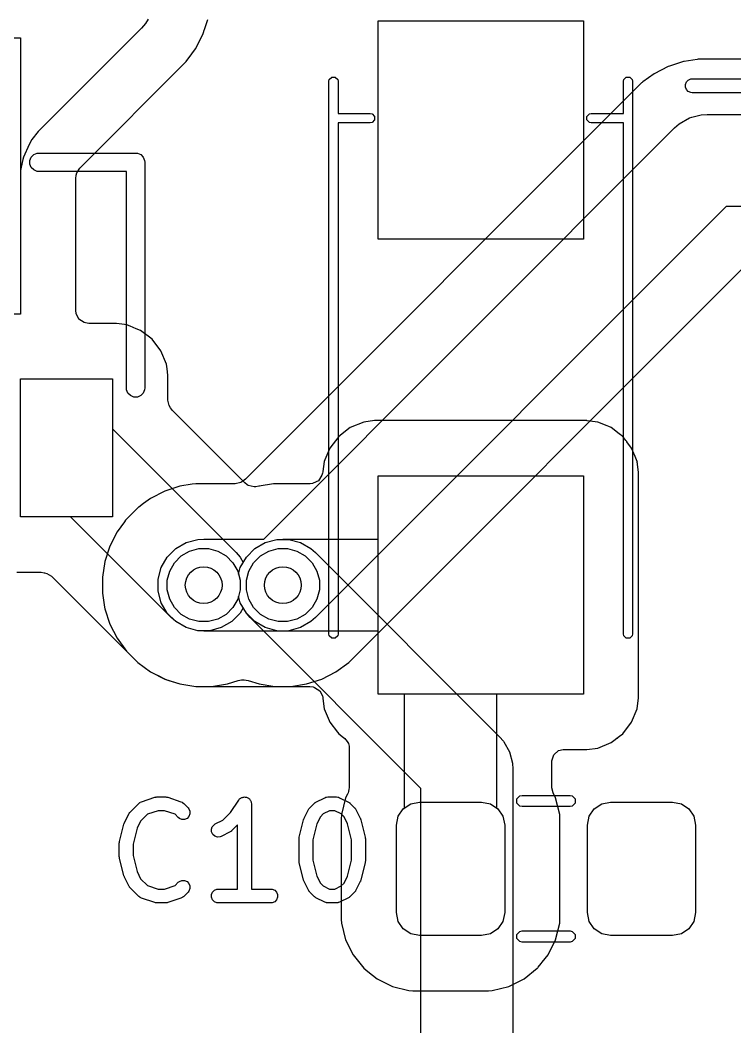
# Model space of a CAD drawing. Header units: inches. Extents: x 1.3 to 5.24, y -7.03 to -1.12.
# Drawn here: x 1.5215 to 1.8272, y -3.6243 to -3.194 of the extents above; entities that cross this region are included whole.
import ezdxf

# ---------------------------------------------------------------- set-up
doc = ezdxf.new("R2010")
doc.units = ezdxf.units.IN
doc.header["$MEASUREMENT"] = 0
for name, color, linetype, true_color in [('B.Cu', 153, 'CONTINUOUS', 0x4d7fc4), ('F.Cu', 13, 'CONTINUOUS', 0xc83434), ('F.Mask', 201, 'CONTINUOUS', 0xd864ff), ('F.Paste', 253, 'CONTINUOUS', 0xb4a09a), ('F.Silkscreen', 41, 'CONTINUOUS', 0xf2eda1), ('In1.Cu', 91, 'CONTINUOUS', 0x7fc87f), ('In2.Cu', 33, 'CONTINUOUS', 0xce7d2c)]:
    doc.layers.add(name, color=color, linetype=linetype, true_color=true_color)

msp = doc.modelspace()

# ---------------------------------------------------------------- linework, layer by layer
at = {"layer": 'B.Cu', "linetype": 'CONTINUOUS'}
for p, q in [((1.79872, -3.21378), (1.79265, -3.21688)), ((1.79924, -3.21362), (1.79872, -3.21378)), ((1.79872, -3.21378), (1.79872, -3.21378)), ((1.80521, -3.21168), (1.79924, -3.21362)), ((1.79924, -3.21362), (1.79924, -3.21362)), ((1.80551, -3.21163), (1.80521, -3.21168)), ((1.80559, -3.21162), (1.80551, -3.21163)), ((1.81115, -3.21074), (1.80559, -3.21162)), ((1.80559, -3.21162), (1.80559, -3.21162)), ((1.81155, -3.21067), (1.81115, -3.21074)), ((1.81115, -3.21074), (1.81115, -3.21074)), ((1.81194, -3.21061), (1.81155, -3.21067)), ((1.81155, -3.21067), (1.81155, -3.21067)), ((1.96956, -3.21061), (1.81194, -3.21061)), ((1.79265, -3.21688), (1.78791, -3.22032)), ((1.79265, -3.21688), (1.79265, -3.21688)), ((1.78731, -3.22071), (1.61784, -3.39018)), ((1.7876, -3.22055), (1.78731, -3.22071)), ((1.78791, -3.22033), (1.7876, -3.22055)), ((1.78791, -3.22032), (1.78791, -3.22033)), ((1.80337, -3.23832), (1.80782, -3.23575)), ((1.80782, -3.23575), (1.80887, -3.23547)), ((1.80887, -3.23547), (1.81278, -3.23442)), ((1.81278, -3.23442), (1.81279, -3.23442)), ((1.81279, -3.23442), (1.81535, -3.23425)), ((1.81535, -3.23425), (1.98136, -3.23425)), ((1.6257, -3.41575), (1.80143, -3.24002)), ((1.80143, -3.24002), (1.80337, -3.23832)), ((1.80337, -3.23832), (1.80337, -3.23832)), ((1.82351, -3.27362), (1.64778, -3.44935)), ((1.98136, -3.27362), (1.82351, -3.27362)), ((1.66208, -3.46848), (1.83137, -3.29919)), ((1.61784, -3.39018), (1.61673, -3.39101)), ((1.58985, -3.39317), (1.58337, -3.39528)), ((1.59503, -3.39235), (1.58985, -3.39317)), ((1.59659, -3.39211), (1.59503, -3.39235)), ((1.59503, -3.39235), (1.59503, -3.39235)), ((1.61348, -3.39211), (1.59659, -3.39211)), ((1.61582, -3.39151), (1.61348, -3.39211)), ((1.61673, -3.39101), (1.61582, -3.39151)), ((1.57729, -3.39838), (1.57422, -3.40061)), ((1.58337, -3.39528), (1.57729, -3.39838)), ((1.57729, -3.39838), (1.57729, -3.39838)), ((1.57729, -3.39838), (1.57729, -3.39838)), ((1.57195, -3.40221), (1.56678, -3.40738)), ((1.57224, -3.40205), (1.57195, -3.40221)), ((1.57422, -3.40061), (1.57224, -3.40205)), ((1.56661, -3.40767), (1.56608, -3.4084)), ((1.56678, -3.40738), (1.56661, -3.40767)), ((1.56608, -3.4084), (1.56294, -3.41272)), ((1.56608, -3.4084), (1.56608, -3.4084)), ((1.56294, -3.41273), (1.55985, -3.4188)), ((1.56294, -3.41272), (1.56294, -3.41273)), ((1.59247, -3.41725), (1.59743, -3.41592)), ((1.59743, -3.41592), (1.6, -3.41575)), ((1.6, -3.41575), (1.6257, -3.41575)), ((1.55985, -3.4188), (1.55774, -3.42529)), ((1.58438, -3.42345), (1.58802, -3.41982)), ((1.58802, -3.41982), (1.59247, -3.41725)), ((1.58181, -3.4279), (1.58438, -3.42345)), ((1.55774, -3.42529), (1.55667, -3.43202)), ((1.58048, -3.43286), (1.58181, -3.4279)), ((1.55667, -3.43202), (1.55667, -3.43884)), ((1.58048, -3.438), (1.58048, -3.43286)), ((1.58181, -3.44297), (1.58048, -3.438)), ((1.55667, -3.43884), (1.55763, -3.4449)), ((1.55763, -3.4449), (1.55774, -3.44558)), ((1.55774, -3.44558), (1.55774, -3.44558)), ((1.55774, -3.44558), (1.55774, -3.44558)), ((1.55774, -3.44558), (1.55985, -3.45206)), ((1.58438, -3.44742), (1.58181, -3.44297)), ((1.58802, -3.45105), (1.58438, -3.44742)), ((1.64778, -3.44935), (1.64584, -3.45105)), ((1.55985, -3.45206), (1.56294, -3.45814)), ((1.59247, -3.45362), (1.58802, -3.45105)), ((1.59743, -3.45495), (1.59247, -3.45362)), ((1.6, -3.45512), (1.59743, -3.45495)), ((1.63386, -3.45512), (1.6, -3.45512)), ((1.63643, -3.45495), (1.63386, -3.45512)), ((1.64139, -3.45362), (1.63643, -3.45495)), ((1.63643, -3.45495), (1.63643, -3.45495)), ((1.64584, -3.45105), (1.64139, -3.45362)), ((1.64584, -3.45105), (1.64584, -3.45105)), ((1.56294, -3.45814), (1.56695, -3.46366)), ((1.56695, -3.46366), (1.57177, -3.46848)), ((1.57177, -3.46848), (1.57729, -3.47249)), ((1.57729, -3.47249), (1.58337, -3.47559)), ((1.65049, -3.47559), (1.65657, -3.47249)), ((1.65657, -3.47249), (1.66208, -3.46848)), ((1.58337, -3.47559), (1.58985, -3.47769)), ((1.644, -3.47769), (1.65049, -3.47559)), ((1.58985, -3.47769), (1.59659, -3.47876)), ((1.59659, -3.47876), (1.59659, -3.47876)), ((1.59659, -3.47876), (1.63727, -3.47876)), ((1.63727, -3.47876), (1.644, -3.47769)), ((1.63727, -3.47876), (1.63727, -3.47876))]:
    msp.add_line(p, q, dxfattribs=at)
at = {"layer": 'B.Cu'}
for centre in [(1.6, -3.43543), (1.63386, -3.43543)]:
    msp.add_circle(centre, 0.00787, dxfattribs=at)
at = {"layer": 'F.Cu', "linetype": 'CONTINUOUS'}
for p, q in [((1.57507, -3.19545), (1.57337, -3.19738)), ((1.57619, -3.1935), (1.57507, -3.19545)), ((1.57507, -3.19545), (1.57507, -3.19545)), ((1.60043, -3.19755), (1.60171, -3.19361)), ((1.57337, -3.19738), (1.52919, -3.24156)), ((1.59651, -3.20617), (1.5996, -3.2001)), ((1.5996, -3.2001), (1.60002, -3.1988)), ((1.60002, -3.1988), (1.60007, -3.19866)), ((1.60007, -3.19866), (1.60043, -3.19755)), ((1.5925, -3.21169), (1.59489, -3.2084)), ((1.59489, -3.2084), (1.59651, -3.20617)), ((1.54702, -3.25717), (1.5925, -3.21169)), ((1.52919, -3.24156), (1.52652, -3.24501)), ((1.52528, -3.24708), (1.52291, -3.25253)), ((1.52652, -3.24501), (1.52528, -3.24708)), ((1.52528, -3.24708), (1.52528, -3.24708)), ((1.52291, -3.25253), (1.52262, -3.25352)), ((1.52291, -3.25253), (1.52291, -3.25253)), ((1.5219, -3.25685), (1.5217, -3.25822)), ((1.52262, -3.25352), (1.5219, -3.25685)), ((1.54578, -3.25925), (1.54702, -3.25717)), ((1.5217, -3.25822), (1.52165, -3.25886)), ((1.52165, -3.25886), (1.52165, -3.31969)), ((1.5453, -3.26162), (1.54549, -3.26024)), ((1.5453, -3.28948), (1.5453, -3.26162)), ((1.54549, -3.26024), (1.54578, -3.25925)), ((1.5453, -3.3182), (1.5453, -3.28948)), ((1.52165, -3.31969), (1.5213, -3.31969)), ((1.54541, -3.31923), (1.5453, -3.3182)), ((1.54545, -3.31945), (1.54541, -3.31923)), ((1.54547, -3.31953), (1.54545, -3.31945)), ((1.54655, -3.32169), (1.54547, -3.31953)), ((1.5466, -3.32174), (1.54655, -3.32169)), ((1.5466, -3.32175), (1.5466, -3.32174)), ((1.5466, -3.32174), (1.5466, -3.32174)), ((1.5466, -3.32174), (1.5466, -3.32174)), ((1.54891, -3.32323), (1.5466, -3.32175)), ((1.5495, -3.3234), (1.54891, -3.32323)), ((1.55088, -3.3236), (1.5495, -3.3234)), ((1.56257, -3.3236), (1.55088, -3.3236)), ((1.55088, -3.3236), (1.55088, -3.3236)), ((1.55088, -3.3236), (1.55088, -3.3236)), ((1.56258, -3.3236), (1.56257, -3.3236)), ((1.56257, -3.3236), (1.56257, -3.3236)), ((1.56257, -3.3236), (1.56257, -3.3236)), ((1.56265, -3.32361), (1.56258, -3.3236)), ((1.5672, -3.32421), (1.56265, -3.32361)), ((1.56724, -3.32422), (1.5672, -3.32421)), ((1.56736, -3.32428), (1.56724, -3.32422)), ((1.56852, -3.32476), (1.56736, -3.32428)), ((1.57117, -3.32586), (1.56852, -3.32476)), ((1.57295, -3.32659), (1.57117, -3.32586)), ((1.57117, -3.32586), (1.57117, -3.32586)), ((1.57789, -3.33038), (1.57295, -3.32659)), ((1.57295, -3.32659), (1.57295, -3.32659)), ((1.57295, -3.32659), (1.57295, -3.32659)), ((1.58167, -3.33532), (1.57789, -3.33038)), ((1.58406, -3.34107), (1.58167, -3.33532)), ((1.58432, -3.34306), (1.58406, -3.34107)), ((1.58406, -3.34107), (1.58406, -3.34107)), ((1.58406, -3.34107), (1.58406, -3.34107)), ((1.58467, -3.34569), (1.58432, -3.34306)), ((1.52165, -3.4063), (1.52165, -3.34724)), ((1.52165, -3.34724), (1.56102, -3.34724)), ((1.56102, -3.34724), (1.56102, -3.36862)), ((1.58467, -3.35639), (1.58467, -3.34569)), ((1.58526, -3.35873), (1.58467, -3.35639)), ((1.58576, -3.35964), (1.58526, -3.35873)), ((1.58659, -3.36075), (1.58576, -3.35964)), ((1.61759, -3.39175), (1.58659, -3.36075)), ((1.56102, -3.36862), (1.61392, -3.42151)), ((1.66268, -3.36813), (1.65774, -3.37192)), ((1.66843, -3.36575), (1.66268, -3.36813)), ((1.66844, -3.36575), (1.66843, -3.36575)), ((1.66843, -3.36575), (1.66843, -3.36575)), ((1.67306, -3.36514), (1.66844, -3.36575)), ((1.76395, -3.36514), (1.67306, -3.36514)), ((1.67306, -3.36514), (1.67306, -3.36514)), ((1.76403, -3.36515), (1.76395, -3.36514)), ((1.76395, -3.36514), (1.76395, -3.36514)), ((1.76395, -3.36514), (1.76395, -3.36514)), ((1.76395, -3.36514), (1.76395, -3.36514)), ((1.76857, -3.36575), (1.76403, -3.36515)), ((1.7726, -3.36742), (1.76857, -3.36575)), ((1.76857, -3.36575), (1.76857, -3.36575)), ((1.76857, -3.36575), (1.76857, -3.36575)), ((1.7733, -3.3677), (1.7726, -3.36742)), ((1.77432, -3.36813), (1.7733, -3.3677)), ((1.77769, -3.37071), (1.77432, -3.36813)), ((1.65774, -3.37192), (1.65396, -3.37686)), ((1.77926, -3.37192), (1.77769, -3.37071)), ((1.78014, -3.37307), (1.77926, -3.37192)), ((1.78055, -3.3736), (1.78014, -3.37307)), ((1.78095, -3.37412), (1.78046, -3.37348)), ((1.78046, -3.37348), (1.78055, -3.3736)), ((1.65396, -3.37686), (1.65185, -3.38194)), ((1.78096, -3.37413), (1.78095, -3.37412)), ((1.78305, -3.37686), (1.78096, -3.37413)), ((1.78457, -3.38052), (1.78305, -3.37686)), ((1.65185, -3.38194), (1.65157, -3.38261)), ((1.65185, -3.38194), (1.65185, -3.38194)), ((1.78543, -3.38261), (1.78457, -3.38052)), ((1.65157, -3.38261), (1.651, -3.38693)), ((1.65157, -3.38261), (1.65157, -3.38261)), ((1.78548, -3.38292), (1.78543, -3.38261)), ((1.78543, -3.38261), (1.78543, -3.38261)), ((1.78543, -3.38261), (1.78543, -3.38261)), ((1.78543, -3.38261), (1.78543, -3.38261)), ((1.78543, -3.38261), (1.78543, -3.38261)), ((1.78604, -3.38723), (1.78544, -3.38268)), ((1.78544, -3.38268), (1.78548, -3.38292)), ((1.65059, -3.38849), (1.64911, -3.3908)), ((1.65086, -3.38758), (1.65059, -3.38849)), ((1.65097, -3.38706), (1.65086, -3.38758)), ((1.65099, -3.38702), (1.65097, -3.38706)), ((1.651, -3.38693), (1.65099, -3.38702)), ((1.67461, -3.41575), (1.67461, -3.38878)), ((1.67461, -3.38878), (1.7624, -3.38878)), ((1.7624, -3.38878), (1.7624, -3.48209)), ((1.78604, -3.4354), (1.78604, -3.38723)), ((1.61861, -3.39253), (1.61759, -3.39175)), ((1.61907, -3.39279), (1.61861, -3.39253)), ((1.62164, -3.39344), (1.61907, -3.39279)), ((1.62177, -3.39344), (1.62164, -3.39344)), ((1.62231, -3.39342), (1.62177, -3.39344)), ((1.62352, -3.39321), (1.62231, -3.39342)), ((1.62353, -3.39322), (1.62352, -3.39321)), ((1.62363, -3.39319), (1.62353, -3.39322)), ((1.62368, -3.39318), (1.62363, -3.39319)), ((1.62371, -3.39317), (1.62368, -3.39318)), ((1.62979, -3.39221), (1.62371, -3.39317)), ((1.62371, -3.39317), (1.62371, -3.39317)), ((1.63032, -3.39213), (1.62979, -3.39221)), ((1.62979, -3.39221), (1.62979, -3.39221)), ((1.63045, -3.39211), (1.63032, -3.39213)), ((1.64556, -3.39211), (1.63045, -3.39211)), ((1.6466, -3.39199), (1.64556, -3.39211)), ((1.64689, -3.39193), (1.6466, -3.39199)), ((1.64905, -3.39085), (1.64689, -3.39193)), ((1.64911, -3.3908), (1.64905, -3.39085)), ((1.64911, -3.3908), (1.64911, -3.3908)), ((1.54303, -3.4063), (1.52165, -3.4063)), ((1.58608, -3.44935), (1.54303, -3.4063)), ((1.62633, -3.41725), (1.63129, -3.41592)), ((1.63129, -3.41592), (1.63386, -3.41575)), ((1.63386, -3.41575), (1.67461, -3.41575)), ((1.61824, -3.42345), (1.62187, -3.41982)), ((1.62187, -3.41982), (1.62633, -3.41725)), ((1.61392, -3.42151), (1.61562, -3.42345)), ((1.61562, -3.42345), (1.61693, -3.42572)), ((1.61693, -3.42572), (1.61824, -3.42345)), ((1.5201, -3.42994), (1.53051, -3.42994)), ((1.53051, -3.42994), (1.53183, -3.43013)), ((1.53183, -3.43013), (1.53189, -3.43014)), ((1.53189, -3.43014), (1.53288, -3.43043)), ((1.53288, -3.43043), (1.53496, -3.43166)), ((1.53496, -3.43166), (1.57177, -3.46848)), ((1.78604, -3.45923), (1.78604, -3.4354)), ((1.61693, -3.44514), (1.61562, -3.44742)), ((1.61824, -3.44742), (1.61693, -3.44514)), ((1.58802, -3.45105), (1.58608, -3.44935)), ((1.61562, -3.44742), (1.61198, -3.45105)), ((1.62187, -3.45105), (1.61824, -3.44742)), ((1.59247, -3.45362), (1.58802, -3.45105)), ((1.59743, -3.45495), (1.59247, -3.45362)), ((1.60257, -3.45495), (1.59743, -3.45495)), ((1.60753, -3.45362), (1.60257, -3.45495)), ((1.61198, -3.45105), (1.60753, -3.45362)), ((1.62633, -3.45362), (1.62187, -3.45105)), ((1.63129, -3.45495), (1.62633, -3.45362)), ((1.63386, -3.45512), (1.63129, -3.45495)), ((1.67461, -3.45512), (1.63386, -3.45512)), ((1.67461, -3.48209), (1.67461, -3.45512)), ((1.78604, -3.48189), (1.78604, -3.45923)), ((1.57177, -3.46848), (1.57729, -3.47249)), ((1.57729, -3.47249), (1.57949, -3.47361)), ((1.57949, -3.47361), (1.57949, -3.47361)), ((1.57949, -3.47361), (1.58018, -3.47396)), ((1.58018, -3.47396), (1.58321, -3.47551)), ((1.58321, -3.47551), (1.5834, -3.4756)), ((1.5834, -3.4756), (1.58355, -3.47564)), ((1.58355, -3.47564), (1.58514, -3.47616)), ((1.58514, -3.47616), (1.58985, -3.47769)), ((1.61015, -3.47769), (1.61475, -3.4762)), ((1.61475, -3.4762), (1.61612, -3.47596)), ((1.61612, -3.47596), (1.61735, -3.47592)), ((1.61735, -3.47592), (1.619, -3.47616)), ((1.619, -3.47616), (1.62371, -3.47769)), ((1.58985, -3.47769), (1.59659, -3.47876)), ((1.59659, -3.47876), (1.59659, -3.47876)), ((1.59659, -3.47876), (1.60341, -3.47876)), ((1.60341, -3.47876), (1.61015, -3.47769)), ((1.60341, -3.47876), (1.60341, -3.47876)), ((1.62371, -3.47769), (1.63045, -3.47876)), ((1.63045, -3.47876), (1.64538, -3.47876)), ((1.64538, -3.47876), (1.64676, -3.47896)), ((1.64676, -3.47896), (1.64735, -3.47913)), ((1.64735, -3.47913), (1.64966, -3.48062)), ((1.64966, -3.48062), (1.64966, -3.48062)), ((1.64966, -3.48062), (1.64966, -3.48062)), ((1.64966, -3.48062), (1.64966, -3.48062)), ((1.64966, -3.48062), (1.64971, -3.48067)), ((1.64971, -3.48067), (1.65079, -3.48283)), ((1.65079, -3.48283), (1.65092, -3.48345)), ((1.65092, -3.48345), (1.65099, -3.48385)), ((1.65099, -3.48385), (1.65157, -3.48826)), ((1.68593, -3.48209), (1.67461, -3.48209)), ((1.68593, -3.53066), (1.68593, -3.48209)), ((1.7624, -3.48209), (1.7253, -3.48209)), ((1.7253, -3.48209), (1.7253, -3.53066)), ((1.78543, -3.48826), (1.78604, -3.48364)), ((1.78604, -3.48364), (1.78604, -3.48189)), ((1.65157, -3.48826), (1.65157, -3.48826)), ((1.65157, -3.48826), (1.65157, -3.48826)), ((1.65157, -3.48826), (1.65157, -3.48826)), ((1.65157, -3.48826), (1.65366, -3.49331)), ((1.78305, -3.49401), (1.78543, -3.48826)), ((1.65366, -3.49331), (1.65366, -3.49331)), ((1.65366, -3.49331), (1.65396, -3.49401)), ((1.65396, -3.49401), (1.65396, -3.49401)), ((1.65396, -3.49401), (1.65396, -3.49401)), ((1.65396, -3.49401), (1.65729, -3.49836)), ((1.77926, -3.49895), (1.78305, -3.49401)), ((1.65729, -3.49836), (1.65774, -3.49895)), ((1.65774, -3.49895), (1.65982, -3.50054)), ((1.65982, -3.50054), (1.65982, -3.50054)), ((1.65982, -3.50054), (1.66079, -3.50153)), ((1.66079, -3.50153), (1.65982, -3.50054)), ((1.65982, -3.50054), (1.66037, -3.50097)), ((1.66037, -3.50097), (1.66079, -3.50153)), ((1.66079, -3.50153), (1.66132, -3.50227)), ((1.66132, -3.50227), (1.662, -3.50319)), ((1.77432, -3.50274), (1.77782, -3.50006)), ((1.77782, -3.50006), (1.77687, -3.50103)), ((1.77687, -3.50103), (1.77782, -3.50006)), ((1.77782, -3.50006), (1.77926, -3.49895)), ((1.662, -3.50319), (1.66219, -3.50431)), ((1.66219, -3.50431), (1.66221, -3.50442)), ((1.66221, -3.50442), (1.66228, -3.50484)), ((1.66228, -3.50484), (1.66228, -3.50526)), ((1.66228, -3.50526), (1.66228, -3.52149)), ((1.74971, -3.50797), (1.75179, -3.50617)), ((1.75179, -3.50617), (1.75382, -3.50573)), ((1.75382, -3.50573), (1.76395, -3.50573)), ((1.76395, -3.50573), (1.76857, -3.50512)), ((1.76857, -3.50512), (1.77432, -3.50274)), ((1.76857, -3.50512), (1.76857, -3.50512)), ((1.76857, -3.50512), (1.76857, -3.50512)), ((1.74894, -3.51061), (1.74971, -3.50797)), ((1.74894, -3.52205), (1.74894, -3.51061)), ((1.6619, -3.52367), (1.66178, -3.52422)), ((1.66215, -3.5226), (1.6619, -3.52367)), ((1.66228, -3.52205), (1.66215, -3.5226)), ((1.66228, -3.52149), (1.66228, -3.52205)), ((1.74945, -3.52422), (1.74894, -3.52205)), ((1.66071, -3.52638), (1.65895, -3.53344)), ((1.66152, -3.52473), (1.66071, -3.52638)), ((1.66071, -3.52638), (1.66071, -3.52638)), ((1.66178, -3.52422), (1.66152, -3.52473)), ((1.75051, -3.52638), (1.74945, -3.52422)), ((1.75227, -3.53345), (1.75051, -3.52638)), ((1.68323, -3.53423), (1.68536, -3.53103)), ((1.68536, -3.53103), (1.68593, -3.53066)), ((1.7253, -3.53066), (1.72586, -3.53103)), ((1.72586, -3.53103), (1.72799, -3.53423)), ((1.65884, -3.53499), (1.65884, -3.53499)), ((1.65884, -3.53499), (1.65884, -3.53508)), ((1.65884, -3.53508), (1.65884, -3.57831)), ((1.6589, -3.53411), (1.65884, -3.53499)), ((1.65895, -3.53344), (1.6589, -3.53411)), ((1.6589, -3.53411), (1.6589, -3.53411)), ((1.6589, -3.53411), (1.6589, -3.53411)), ((1.68248, -3.53799), (1.68323, -3.53423)), ((1.72799, -3.53423), (1.72874, -3.53799)), ((1.75238, -3.53508), (1.75227, -3.53345)), ((1.75238, -3.57831), (1.75238, -3.53508)), ((1.68248, -3.57539), (1.68248, -3.53799)), ((1.72874, -3.53799), (1.72874, -3.57539)), ((1.68323, -3.57916), (1.68248, -3.57539)), ((1.72874, -3.57539), (1.72799, -3.57916)), ((1.65884, -3.57831), (1.65895, -3.57994)), ((1.65895, -3.57994), (1.66071, -3.58701)), ((1.68536, -3.58235), (1.68323, -3.57916)), ((1.72799, -3.57916), (1.72586, -3.58235)), ((1.75051, -3.58701), (1.75227, -3.57994)), ((1.75227, -3.57994), (1.75238, -3.57831)), ((1.68856, -3.58449), (1.68536, -3.58235)), ((1.72586, -3.58235), (1.72266, -3.58449)), ((1.66071, -3.58701), (1.66071, -3.58701)), ((1.66071, -3.58701), (1.66394, -3.59353)), ((1.69232, -3.58524), (1.68856, -3.58449)), ((1.7189, -3.58524), (1.69232, -3.58524)), ((1.72266, -3.58449), (1.7189, -3.58524)), ((1.74728, -3.59353), (1.75051, -3.58701)), ((1.66394, -3.59353), (1.66851, -3.59921)), ((1.74311, -3.59871), (1.74435, -3.59718)), ((1.74435, -3.59718), (1.74482, -3.59659)), ((1.74482, -3.59659), (1.74728, -3.59353)), ((1.66851, -3.59921), (1.67028, -3.60064)), ((1.67028, -3.60064), (1.67028, -3.60064)), ((1.67028, -3.60064), (1.67028, -3.60064)), ((1.67028, -3.60064), (1.67418, -3.60377)), ((1.73704, -3.60377), (1.74271, -3.59921)), ((1.74271, -3.59921), (1.7429, -3.59898)), ((1.7429, -3.59898), (1.74311, -3.59871)), ((1.67418, -3.60377), (1.67418, -3.60377)), ((1.67418, -3.60377), (1.6765, -3.60492)), ((1.6765, -3.60492), (1.68071, -3.60701)), ((1.73051, -3.60701), (1.73704, -3.60377)), ((1.68071, -3.60701), (1.68778, -3.60877)), ((1.68778, -3.60877), (1.68778, -3.60877)), ((1.68778, -3.60877), (1.68778, -3.60877)), ((1.68778, -3.60877), (1.68941, -3.60888)), ((1.68941, -3.60888), (1.68941, -3.60888)), ((1.68941, -3.60888), (1.72181, -3.60888)), ((1.72181, -3.60888), (1.72344, -3.60877)), ((1.72181, -3.60888), (1.72181, -3.60888)), ((1.72344, -3.60877), (1.73051, -3.60701))]:
    msp.add_line(p, q, dxfattribs=at)
at = {"layer": 'F.Cu'}
for centre in [(1.6, -3.43543), (1.63386, -3.43543)]:
    msp.add_circle(centre, 0.00787, dxfattribs=at)
at = {"layer": 'F.Mask', "linetype": 'CONTINUOUS'}
for p, q in [((1.67461, -3.2876), (1.67461, -3.19429)), ((1.67461, -3.19429), (1.7624, -3.19429)), ((1.7624, -3.19429), (1.7624, -3.2876)), ((1.44291, -3.20157), (1.52165, -3.20157)), ((1.52165, -3.20157), (1.52165, -3.31969)), ((1.7624, -3.2876), (1.67461, -3.2876)), ((1.52165, -3.31969), (1.50197, -3.31969)), ((1.52165, -3.4063), (1.52165, -3.34724)), ((1.52165, -3.34724), (1.56102, -3.34724)), ((1.56102, -3.34724), (1.56102, -3.4063)), ((1.67461, -3.48209), (1.67461, -3.38878)), ((1.67461, -3.38878), (1.7624, -3.38878)), ((1.7624, -3.38878), (1.7624, -3.48209)), ((1.56102, -3.4063), (1.52165, -3.4063)), ((1.7624, -3.48209), (1.67461, -3.48209)), ((1.68856, -3.5289), (1.69232, -3.52815)), ((1.69232, -3.52815), (1.7189, -3.52815)), ((1.7189, -3.52815), (1.72266, -3.5289)), ((1.77025, -3.5289), (1.77402, -3.52815)), ((1.77402, -3.52815), (1.80059, -3.52815)), ((1.80059, -3.52815), (1.80436, -3.5289)), ((1.68323, -3.53423), (1.68536, -3.53103)), ((1.68536, -3.53103), (1.68856, -3.5289)), ((1.72266, -3.5289), (1.72586, -3.53103)), ((1.72586, -3.53103), (1.72799, -3.53423)), ((1.76492, -3.53423), (1.76706, -3.53103)), ((1.76706, -3.53103), (1.77025, -3.5289)), ((1.80436, -3.5289), (1.80755, -3.53103)), ((1.80755, -3.53103), (1.80968, -3.53423)), ((1.68248, -3.53799), (1.68323, -3.53423)), ((1.72799, -3.53423), (1.72874, -3.53799)), ((1.76417, -3.53799), (1.76492, -3.53423)), ((1.80968, -3.53423), (1.81043, -3.53799)), ((1.68248, -3.57539), (1.68248, -3.53799)), ((1.72874, -3.53799), (1.72874, -3.57539)), ((1.76417, -3.57539), (1.76417, -3.53799)), ((1.81043, -3.53799), (1.81043, -3.57539)), ((1.68323, -3.57916), (1.68248, -3.57539)), ((1.72874, -3.57539), (1.72799, -3.57916)), ((1.76492, -3.57916), (1.76417, -3.57539)), ((1.81043, -3.57539), (1.80968, -3.57916)), ((1.68536, -3.58235), (1.68323, -3.57916)), ((1.72799, -3.57916), (1.72586, -3.58235)), ((1.76706, -3.58235), (1.76492, -3.57916)), ((1.80968, -3.57916), (1.80755, -3.58235)), ((1.68856, -3.58449), (1.68536, -3.58235)), ((1.72586, -3.58235), (1.72266, -3.58449)), ((1.77025, -3.58449), (1.76706, -3.58235)), ((1.80755, -3.58235), (1.80436, -3.58449)), ((1.69232, -3.58524), (1.68856, -3.58449)), ((1.7189, -3.58524), (1.69232, -3.58524)), ((1.72266, -3.58449), (1.7189, -3.58524)), ((1.77402, -3.58524), (1.77025, -3.58449)), ((1.80059, -3.58524), (1.77402, -3.58524)), ((1.80436, -3.58449), (1.80059, -3.58524))]:
    msp.add_line(p, q, dxfattribs=at)
at = {"layer": 'F.Paste', "linetype": 'CONTINUOUS'}
for p, q in [((1.67461, -3.2876), (1.67461, -3.19429)), ((1.67461, -3.19429), (1.7624, -3.19429)), ((1.7624, -3.19429), (1.7624, -3.2876)), ((1.44291, -3.20157), (1.52165, -3.20157)), ((1.52165, -3.20157), (1.52165, -3.31969)), ((1.7624, -3.2876), (1.67461, -3.2876)), ((1.52165, -3.31969), (1.50197, -3.31969)), ((1.52165, -3.4063), (1.52165, -3.34724)), ((1.52165, -3.34724), (1.56102, -3.34724)), ((1.56102, -3.34724), (1.56102, -3.4063)), ((1.67461, -3.48209), (1.67461, -3.38878)), ((1.67461, -3.38878), (1.7624, -3.38878)), ((1.7624, -3.38878), (1.7624, -3.48209)), ((1.56102, -3.4063), (1.52165, -3.4063)), ((1.7624, -3.48209), (1.67461, -3.48209)), ((1.68856, -3.5289), (1.69232, -3.52815)), ((1.69232, -3.52815), (1.7189, -3.52815)), ((1.7189, -3.52815), (1.72266, -3.5289)), ((1.77025, -3.5289), (1.77402, -3.52815)), ((1.77402, -3.52815), (1.80059, -3.52815)), ((1.80059, -3.52815), (1.80436, -3.5289)), ((1.68323, -3.53423), (1.68536, -3.53103)), ((1.68536, -3.53103), (1.68856, -3.5289)), ((1.72266, -3.5289), (1.72586, -3.53103)), ((1.72586, -3.53103), (1.72799, -3.53423)), ((1.76492, -3.53423), (1.76706, -3.53103)), ((1.76706, -3.53103), (1.77025, -3.5289)), ((1.80436, -3.5289), (1.80755, -3.53103)), ((1.80755, -3.53103), (1.80968, -3.53423)), ((1.68248, -3.53799), (1.68323, -3.53423)), ((1.72799, -3.53423), (1.72874, -3.53799)), ((1.76417, -3.53799), (1.76492, -3.53423)), ((1.80968, -3.53423), (1.81043, -3.53799)), ((1.68248, -3.57539), (1.68248, -3.53799)), ((1.72874, -3.53799), (1.72874, -3.57539)), ((1.76417, -3.57539), (1.76417, -3.53799)), ((1.81043, -3.53799), (1.81043, -3.57539)), ((1.68323, -3.57916), (1.68248, -3.57539)), ((1.72874, -3.57539), (1.72799, -3.57916)), ((1.76492, -3.57916), (1.76417, -3.57539)), ((1.81043, -3.57539), (1.80968, -3.57916)), ((1.68536, -3.58235), (1.68323, -3.57916)), ((1.72799, -3.57916), (1.72586, -3.58235)), ((1.76706, -3.58235), (1.76492, -3.57916)), ((1.80968, -3.57916), (1.80755, -3.58235)), ((1.68856, -3.58449), (1.68536, -3.58235)), ((1.72586, -3.58235), (1.72266, -3.58449)), ((1.77025, -3.58449), (1.76706, -3.58235)), ((1.80755, -3.58235), (1.80436, -3.58449)), ((1.69232, -3.58524), (1.68856, -3.58449)), ((1.7189, -3.58524), (1.69232, -3.58524)), ((1.72266, -3.58449), (1.7189, -3.58524)), ((1.77402, -3.58524), (1.77025, -3.58449)), ((1.80059, -3.58524), (1.77402, -3.58524)), ((1.80436, -3.58449), (1.80059, -3.58524))]:
    msp.add_line(p, q, dxfattribs=at)
at = {"layer": 'F.Silkscreen', "linetype": 'CONTINUOUS'}
for p, q in [((1.65369, -3.21933), (1.65476, -3.21826)), ((1.65476, -3.21826), (1.65627, -3.21826)), ((1.65627, -3.21826), (1.65733, -3.21933)), ((1.77968, -3.21933), (1.78074, -3.21826)), ((1.78074, -3.21826), (1.78225, -3.21826)), ((1.78225, -3.21826), (1.78331, -3.21933)), ((1.65354, -3.22008), (1.65369, -3.21933)), ((1.65354, -3.4563), (1.65354, -3.22008)), ((1.65733, -3.21933), (1.65748, -3.22008)), ((1.65748, -3.22008), (1.65748, -3.23386)), ((1.77953, -3.22008), (1.77968, -3.21933)), ((1.77953, -3.23386), (1.77953, -3.22008)), ((1.78331, -3.21933), (1.78346, -3.22008)), ((1.78346, -3.22008), (1.78346, -3.4563)), ((1.80603, -3.22143), (1.80647, -3.22036)), ((1.80603, -3.22258), (1.80603, -3.22143)), ((1.80647, -3.22364), (1.80603, -3.22258)), ((1.80647, -3.22036), (1.80729, -3.21955)), ((1.80729, -3.21955), (1.80835, -3.21911)), ((1.80835, -3.21911), (1.80893, -3.21905)), ((1.80893, -3.21905), (1.83892, -3.21905)), ((1.80729, -3.22446), (1.80647, -3.22364)), ((1.80835, -3.2249), (1.80729, -3.22446)), ((1.80893, -3.22496), (1.80835, -3.2249)), ((1.83892, -3.22496), (1.80893, -3.22496)), ((1.65748, -3.23386), (1.67126, -3.23386)), ((1.67126, -3.23386), (1.67201, -3.23401)), ((1.67201, -3.23401), (1.67308, -3.23507)), ((1.67308, -3.23507), (1.67308, -3.23658)), ((1.76393, -3.23507), (1.76499, -3.23401)), ((1.76393, -3.23658), (1.76393, -3.23507)), ((1.76499, -3.23401), (1.76575, -3.23386)), ((1.76575, -3.23386), (1.77953, -3.23386)), ((1.67126, -3.2378), (1.65748, -3.2378)), ((1.65748, -3.2378), (1.65748, -3.4563)), ((1.67201, -3.23765), (1.67126, -3.2378)), ((1.67308, -3.23658), (1.67201, -3.23765)), ((1.76499, -3.23765), (1.76393, -3.23658)), ((1.76575, -3.2378), (1.76499, -3.23765)), ((1.77953, -3.2378), (1.76575, -3.2378)), ((1.77953, -3.4563), (1.77953, -3.2378)), ((1.52567, -3.25396), (1.52625, -3.25254)), ((1.52625, -3.25254), (1.52734, -3.25145)), ((1.52734, -3.25145), (1.52876, -3.25086)), ((1.52876, -3.25086), (1.52953, -3.25079)), ((1.52953, -3.25079), (1.57087, -3.25079)), ((1.57087, -3.25079), (1.57163, -3.25086)), ((1.57163, -3.25086), (1.57305, -3.25145)), ((1.57305, -3.25145), (1.57414, -3.25254)), ((1.57414, -3.25254), (1.57473, -3.25396)), ((1.52567, -3.25549), (1.52567, -3.25396)), ((1.52625, -3.25691), (1.52567, -3.25549)), ((1.52734, -3.258), (1.52625, -3.25691)), ((1.57473, -3.25396), (1.5748, -3.25472)), ((1.5748, -3.25472), (1.5748, -3.35118)), ((1.52876, -3.25859), (1.52734, -3.258)), ((1.52953, -3.25866), (1.52876, -3.25859)), ((1.56693, -3.25866), (1.52953, -3.25866)), ((1.56693, -3.35118), (1.56693, -3.25866)), ((1.567, -3.35195), (1.56693, -3.35118)), ((1.56759, -3.35337), (1.567, -3.35195)), ((1.57473, -3.35195), (1.57414, -3.35337)), ((1.5748, -3.35118), (1.57473, -3.35195)), ((1.56868, -3.35445), (1.56759, -3.35337)), ((1.5701, -3.35504), (1.56868, -3.35445)), ((1.57163, -3.35504), (1.5701, -3.35504)), ((1.57305, -3.35445), (1.57163, -3.35504)), ((1.57414, -3.35337), (1.57305, -3.35445)), ((1.65369, -3.45705), (1.65354, -3.4563)), ((1.65476, -3.45812), (1.65369, -3.45705)), ((1.65627, -3.45812), (1.65476, -3.45812)), ((1.65733, -3.45705), (1.65627, -3.45812)), ((1.65748, -3.4563), (1.65733, -3.45705)), ((1.77968, -3.45705), (1.77953, -3.4563)), ((1.78074, -3.45812), (1.77968, -3.45705)), ((1.78225, -3.45812), (1.78074, -3.45812)), ((1.78331, -3.45705), (1.78225, -3.45812)), ((1.78346, -3.4563), (1.78331, -3.45705)), ((1.57227, -3.52872), (1.57271, -3.52835)), ((1.57271, -3.52835), (1.57281, -3.52831)), ((1.57281, -3.52831), (1.57289, -3.52824)), ((1.57289, -3.52824), (1.57342, -3.528)), ((1.57342, -3.528), (1.57904, -3.52613)), ((1.57904, -3.52613), (1.57933, -3.52606)), ((1.57933, -3.52606), (1.5794, -3.52603)), ((1.5794, -3.52603), (1.57951, -3.52602)), ((1.57951, -3.52602), (1.57961, -3.526)), ((1.57961, -3.526), (1.57969, -3.52601)), ((1.57969, -3.52601), (1.57998, -3.52598)), ((1.57998, -3.52598), (1.58373, -3.52598)), ((1.58373, -3.52598), (1.58402, -3.52601)), ((1.58402, -3.52601), (1.5841, -3.526)), ((1.5841, -3.526), (1.5842, -3.52602)), ((1.5842, -3.52602), (1.5843, -3.52603)), ((1.5843, -3.52603), (1.58438, -3.52606)), ((1.58438, -3.52606), (1.58466, -3.52613)), ((1.58466, -3.52613), (1.59029, -3.528)), ((1.59029, -3.528), (1.59081, -3.52824)), ((1.59081, -3.52824), (1.59089, -3.52831)), ((1.59089, -3.52831), (1.59099, -3.52835)), ((1.59099, -3.52835), (1.59144, -3.52872)), ((1.61143, -3.53267), (1.61502, -3.52729)), ((1.61502, -3.52729), (1.61538, -3.52684)), ((1.61502, -3.52729), (1.61502, -3.52729)), ((1.61502, -3.52729), (1.61502, -3.52729)), ((1.61502, -3.52729), (1.61502, -3.52729)), ((1.61538, -3.52684), (1.61563, -3.52668)), ((1.61563, -3.52668), (1.61583, -3.52647)), ((1.61583, -3.52647), (1.6161, -3.52636)), ((1.6161, -3.52636), (1.61634, -3.5262)), ((1.61634, -3.5262), (1.61663, -3.52615)), ((1.61663, -3.52615), (1.6169, -3.52603)), ((1.6169, -3.52603), (1.61719, -3.52603)), ((1.61719, -3.52603), (1.61747, -3.52598)), ((1.61747, -3.52598), (1.61776, -3.52603)), ((1.61776, -3.52603), (1.61805, -3.52603)), ((1.61805, -3.52603), (1.61832, -3.52614)), ((1.61832, -3.52614), (1.6186, -3.5262)), ((1.6186, -3.5262), (1.61884, -3.52636)), ((1.61884, -3.52636), (1.61911, -3.52647)), ((1.61911, -3.52647), (1.61932, -3.52668)), ((1.61932, -3.52668), (1.61956, -3.52684)), ((1.61956, -3.52684), (1.61972, -3.52708)), ((1.61972, -3.52708), (1.61993, -3.52729)), ((1.61993, -3.52729), (1.62004, -3.52756)), ((1.62004, -3.52756), (1.6202, -3.5278)), ((1.6202, -3.5278), (1.62026, -3.52808)), ((1.62026, -3.52808), (1.62037, -3.52835)), ((1.62037, -3.52835), (1.62042, -3.52892)), ((1.64748, -3.52853), (1.64753, -3.52847)), ((1.64753, -3.52847), (1.64762, -3.52842)), ((1.64762, -3.52842), (1.6477, -3.52835)), ((1.6477, -3.52835), (1.64778, -3.52832)), ((1.64778, -3.52832), (1.64802, -3.52816)), ((1.64802, -3.52816), (1.65177, -3.52629)), ((1.65177, -3.52629), (1.65231, -3.52608)), ((1.65231, -3.52608), (1.65242, -3.52607)), ((1.65242, -3.52607), (1.65252, -3.52603)), ((1.65252, -3.52603), (1.65309, -3.52598)), ((1.65309, -3.52598), (1.65684, -3.52598)), ((1.65684, -3.52598), (1.65742, -3.52603)), ((1.65742, -3.52603), (1.65752, -3.52607)), ((1.65752, -3.52607), (1.65762, -3.52608)), ((1.65762, -3.52608), (1.65816, -3.52629)), ((1.65816, -3.52629), (1.66191, -3.52816)), ((1.66191, -3.52816), (1.66216, -3.52832)), ((1.66216, -3.52832), (1.66223, -3.52835)), ((1.66223, -3.52835), (1.66231, -3.52842)), ((1.66231, -3.52842), (1.6624, -3.52847)), ((1.6624, -3.52847), (1.66245, -3.52853)), ((1.73399, -3.52685), (1.73527, -3.52557)), ((1.73399, -3.52866), (1.73399, -3.52685)), ((1.73527, -3.52557), (1.73617, -3.52539)), ((1.73617, -3.52539), (1.75674, -3.52539)), ((1.75674, -3.52539), (1.75765, -3.52557)), ((1.75765, -3.52557), (1.75892, -3.52685)), ((1.75892, -3.52685), (1.75892, -3.52866)), ((1.56821, -3.53283), (1.56827, -3.53274)), ((1.56827, -3.53274), (1.56833, -3.53269)), ((1.56833, -3.53269), (1.56852, -3.53247)), ((1.56852, -3.53247), (1.57227, -3.52872)), ((1.58046, -3.53188), (1.57595, -3.53339)), ((1.58325, -3.53188), (1.58046, -3.53188)), ((1.58776, -3.53339), (1.58325, -3.53188)), ((1.59144, -3.52872), (1.59331, -3.53059)), ((1.59331, -3.53059), (1.59368, -3.53104)), ((1.59368, -3.53104), (1.59412, -3.5321)), ((1.59412, -3.5321), (1.59412, -3.53326)), ((1.60822, -3.53588), (1.61143, -3.53267)), ((1.62042, -3.52892), (1.62043, -3.52893)), ((1.62043, -3.52893), (1.62043, -3.52893)), ((1.62043, -3.52893), (1.62043, -3.52893)), ((1.62043, -3.52893), (1.62043, -3.56535)), ((1.64295, -3.53511), (1.64483, -3.53136)), ((1.64483, -3.53136), (1.64498, -3.53111)), ((1.64498, -3.53111), (1.64501, -3.53104)), ((1.64501, -3.53104), (1.64508, -3.53096)), ((1.64508, -3.53096), (1.64514, -3.53087)), ((1.64514, -3.53087), (1.6452, -3.53082)), ((1.6452, -3.53082), (1.64538, -3.53059)), ((1.64538, -3.53059), (1.64726, -3.52872)), ((1.64726, -3.52872), (1.64748, -3.52853)), ((1.65379, -3.53188), (1.65109, -3.53323)), ((1.65615, -3.53188), (1.65379, -3.53188)), ((1.65884, -3.53323), (1.65615, -3.53188)), ((1.66245, -3.52853), (1.66268, -3.52872)), ((1.66268, -3.52872), (1.66456, -3.53059)), ((1.66456, -3.53059), (1.66474, -3.53082)), ((1.66474, -3.53082), (1.6648, -3.53087)), ((1.6648, -3.53087), (1.66486, -3.53096)), ((1.66486, -3.53096), (1.66492, -3.53104)), ((1.66492, -3.53104), (1.66495, -3.53111)), ((1.66495, -3.53111), (1.66511, -3.53136)), ((1.66511, -3.53136), (1.66698, -3.53511)), ((1.73527, -3.52994), (1.73399, -3.52866)), ((1.73617, -3.53012), (1.73527, -3.52994)), ((1.75674, -3.53012), (1.73617, -3.53012)), ((1.75765, -3.52994), (1.75674, -3.53012)), ((1.75892, -3.52866), (1.75765, -3.52994)), ((1.56597, -3.53728), (1.56606, -3.53704)), ((1.56606, -3.53704), (1.56607, -3.53703)), ((1.56607, -3.53703), (1.56609, -3.53698)), ((1.56609, -3.53698), (1.56796, -3.53323)), ((1.56796, -3.53323), (1.56812, -3.53299)), ((1.56812, -3.53299), (1.56815, -3.53291)), ((1.56815, -3.53291), (1.56821, -3.53283)), ((1.57303, -3.5363), (1.57151, -3.53933)), ((1.57595, -3.53339), (1.57303, -3.5363)), ((1.58914, -3.53477), (1.58776, -3.53339)), ((1.58959, -3.53513), (1.58914, -3.53477)), ((1.59065, -3.53558), (1.58959, -3.53513)), ((1.5918, -3.53558), (1.59065, -3.53558)), ((1.59287, -3.53513), (1.5918, -3.53558)), ((1.59368, -3.53432), (1.59287, -3.53513)), ((1.59412, -3.53326), (1.59368, -3.53432)), ((1.6049, -3.53754), (1.60822, -3.53588)), ((1.64085, -3.54321), (1.64273, -3.53571)), ((1.64273, -3.53571), (1.64274, -3.53567)), ((1.64274, -3.53567), (1.64275, -3.53565)), ((1.64275, -3.53565), (1.64284, -3.53541)), ((1.64284, -3.53541), (1.64292, -3.53517)), ((1.64292, -3.53517), (1.64294, -3.53515)), ((1.64294, -3.53515), (1.64295, -3.53511)), ((1.6499, -3.53443), (1.64838, -3.53746)), ((1.65109, -3.53323), (1.6499, -3.53443)), ((1.66004, -3.53443), (1.65884, -3.53323)), ((1.66156, -3.53746), (1.66004, -3.53443)), ((1.66698, -3.53511), (1.667, -3.53515)), ((1.667, -3.53515), (1.66701, -3.53517)), ((1.66701, -3.53517), (1.6671, -3.53541)), ((1.6671, -3.53541), (1.66719, -3.53565)), ((1.66719, -3.53565), (1.66719, -3.53567)), ((1.66719, -3.53567), (1.66721, -3.53571)), ((1.66721, -3.53571), (1.66908, -3.54321)), ((1.56399, -3.54509), (1.56586, -3.53759)), ((1.56586, -3.53759), (1.56588, -3.53755)), ((1.56588, -3.53752), (1.56597, -3.53728)), ((1.56588, -3.53755), (1.56588, -3.53752)), ((1.57151, -3.53933), (1.56981, -3.54617)), ((1.60329, -3.53981), (1.60366, -3.53872)), ((1.60338, -3.54096), (1.60329, -3.53981)), ((1.60389, -3.54199), (1.60338, -3.54096)), ((1.60366, -3.53872), (1.60441, -3.53785)), ((1.60441, -3.53785), (1.6049, -3.53754)), ((1.61129, -3.54094), (1.60754, -3.54282)), ((1.61154, -3.54079), (1.61129, -3.54094)), ((1.61161, -3.54076), (1.61154, -3.54079)), ((1.6117, -3.54069), (1.61161, -3.54076)), ((1.61178, -3.54064), (1.6117, -3.54069)), ((1.61184, -3.54058), (1.61178, -3.54064)), ((1.61206, -3.54039), (1.61184, -3.54058)), ((1.61452, -3.53793), (1.61206, -3.54039)), ((1.61452, -3.56535), (1.61452, -3.53793)), ((1.64838, -3.53746), (1.64667, -3.54429)), ((1.66326, -3.54429), (1.66156, -3.53746)), ((1.5639, -3.54566), (1.56394, -3.54544)), ((1.56391, -3.5457), (1.5639, -3.54566)), ((1.56394, -3.54544), (1.56396, -3.54523)), ((1.56396, -3.54523), (1.56397, -3.54519)), ((1.56397, -3.54519), (1.56399, -3.54509)), ((1.60476, -3.54274), (1.60389, -3.54199)), ((1.60585, -3.54311), (1.60476, -3.54274)), ((1.607, -3.54303), (1.60585, -3.54311)), ((1.60754, -3.54282), (1.607, -3.54303)), ((1.64077, -3.54378), (1.6408, -3.54357)), ((1.64078, -3.54383), (1.64077, -3.54378)), ((1.64077, -3.54393), (1.64078, -3.54383)), ((1.64077, -3.5533), (1.64077, -3.54393)), ((1.6408, -3.54357), (1.64082, -3.54335)), ((1.64082, -3.54335), (1.64084, -3.54331)), ((1.64084, -3.54331), (1.64085, -3.54321)), ((1.64667, -3.54429), (1.64667, -3.55294)), ((1.66326, -3.55294), (1.66326, -3.54429)), ((1.66908, -3.54321), (1.6691, -3.54331)), ((1.6691, -3.54331), (1.66911, -3.54335)), ((1.66911, -3.54335), (1.66913, -3.54357)), ((1.66913, -3.54357), (1.66917, -3.54378)), ((1.66917, -3.54378), (1.66916, -3.54383)), ((1.66916, -3.54383), (1.66917, -3.54393)), ((1.66917, -3.54393), (1.66917, -3.5533)), ((1.5639, -3.5458), (1.56391, -3.5457)), ((1.5639, -3.55143), (1.5639, -3.5458)), ((1.56981, -3.54617), (1.56981, -3.55106)), ((1.56391, -3.55153), (1.5639, -3.55143)), ((1.5639, -3.55157), (1.56391, -3.55153)), ((1.56394, -3.55179), (1.5639, -3.55157)), ((1.56396, -3.552), (1.56394, -3.55179)), ((1.56397, -3.55204), (1.56396, -3.552)), ((1.56399, -3.55214), (1.56397, -3.55204)), ((1.56586, -3.55964), (1.56399, -3.55214)), ((1.56981, -3.55106), (1.57151, -3.5579)), ((1.64078, -3.5534), (1.64077, -3.5533)), ((1.64077, -3.55345), (1.64078, -3.5534)), ((1.6408, -3.55366), (1.64077, -3.55345)), ((1.64082, -3.55388), (1.6408, -3.55366)), ((1.64084, -3.55392), (1.64082, -3.55388)), ((1.64085, -3.55402), (1.64084, -3.55392)), ((1.64273, -3.56152), (1.64085, -3.55402)), ((1.64667, -3.55294), (1.64838, -3.55977)), ((1.66156, -3.55977), (1.66326, -3.55294)), ((1.66908, -3.55402), (1.66721, -3.56152)), ((1.6691, -3.55392), (1.66908, -3.55402)), ((1.66911, -3.55388), (1.6691, -3.55392)), ((1.66913, -3.55366), (1.66911, -3.55388)), ((1.66917, -3.55345), (1.66913, -3.55366)), ((1.66917, -3.5533), (1.66916, -3.5534)), ((1.66916, -3.5534), (1.66917, -3.55345)), ((1.57151, -3.5579), (1.57303, -3.56093)), ((1.56588, -3.55968), (1.56586, -3.55964)), ((1.56588, -3.55971), (1.56588, -3.55968)), ((1.56597, -3.55995), (1.56588, -3.55971)), ((1.56606, -3.56019), (1.56597, -3.55995)), ((1.56607, -3.5602), (1.56606, -3.56019)), ((1.56609, -3.56025), (1.56607, -3.5602)), ((1.56796, -3.564), (1.56609, -3.56025)), ((1.57303, -3.56093), (1.57595, -3.56384)), ((1.58776, -3.56384), (1.58914, -3.56246)), ((1.58914, -3.56246), (1.58959, -3.5621)), ((1.58959, -3.5621), (1.59065, -3.56165)), ((1.59065, -3.56165), (1.5918, -3.56165)), ((1.5918, -3.56165), (1.59287, -3.5621)), ((1.59287, -3.5621), (1.59368, -3.56291)), ((1.64274, -3.56156), (1.64273, -3.56152)), ((1.64275, -3.56158), (1.64274, -3.56156)), ((1.64284, -3.56182), (1.64275, -3.56158)), ((1.64292, -3.56206), (1.64284, -3.56182)), ((1.64294, -3.56208), (1.64292, -3.56206)), ((1.64295, -3.56212), (1.64294, -3.56208)), ((1.64483, -3.56587), (1.64295, -3.56212)), ((1.64838, -3.55977), (1.6499, -3.5628)), ((1.6499, -3.5628), (1.65109, -3.564)), ((1.65884, -3.564), (1.66004, -3.5628)), ((1.66004, -3.5628), (1.66156, -3.55977)), ((1.66698, -3.56212), (1.66511, -3.56587)), ((1.667, -3.56208), (1.66698, -3.56212)), ((1.66701, -3.56206), (1.667, -3.56208)), ((1.6671, -3.56182), (1.66701, -3.56206)), ((1.66719, -3.56158), (1.6671, -3.56182)), ((1.66721, -3.56152), (1.66719, -3.56156)), ((1.66719, -3.56156), (1.66719, -3.56158)), ((1.56812, -3.56424), (1.56796, -3.564)), ((1.56815, -3.56432), (1.56812, -3.56424)), ((1.56821, -3.5644), (1.56815, -3.56432)), ((1.56827, -3.56449), (1.56821, -3.5644)), ((1.56833, -3.56454), (1.56827, -3.56449)), ((1.56852, -3.56476), (1.56833, -3.56454)), ((1.57227, -3.56851), (1.56852, -3.56476)), ((1.57595, -3.56384), (1.58046, -3.56535)), ((1.58046, -3.56535), (1.58325, -3.56535)), ((1.58325, -3.56535), (1.58776, -3.56384)), ((1.59331, -3.56664), (1.59144, -3.56851)), ((1.59368, -3.56619), (1.59331, -3.56664)), ((1.59368, -3.56291), (1.59412, -3.56397)), ((1.59412, -3.56513), (1.59368, -3.56619)), ((1.59412, -3.56397), (1.59412, -3.56513)), ((1.60333, -3.56772), (1.60377, -3.56666)), ((1.60377, -3.56666), (1.60458, -3.56584)), ((1.60458, -3.56584), (1.60565, -3.5654)), ((1.60565, -3.5654), (1.60622, -3.56535)), ((1.60622, -3.56535), (1.61452, -3.56535)), ((1.62043, -3.56535), (1.62872, -3.56535)), ((1.62872, -3.56535), (1.6293, -3.5654)), ((1.6293, -3.5654), (1.63036, -3.56584)), ((1.63036, -3.56584), (1.63118, -3.56666)), ((1.63118, -3.56666), (1.63162, -3.56772)), ((1.64498, -3.56612), (1.64483, -3.56587)), ((1.64501, -3.56619), (1.64498, -3.56612)), ((1.64508, -3.56627), (1.64501, -3.56619)), ((1.64514, -3.56636), (1.64508, -3.56627)), ((1.6452, -3.56641), (1.64514, -3.56636)), ((1.64538, -3.56664), (1.6452, -3.56641)), ((1.64726, -3.56851), (1.64538, -3.56664)), ((1.65109, -3.564), (1.65379, -3.56535)), ((1.65379, -3.56535), (1.65615, -3.56535)), ((1.65615, -3.56535), (1.65884, -3.564)), ((1.66456, -3.56664), (1.66268, -3.56851)), ((1.66474, -3.56641), (1.66456, -3.56664)), ((1.6648, -3.56636), (1.66474, -3.56641)), ((1.66486, -3.56627), (1.6648, -3.56636)), ((1.66492, -3.56619), (1.66486, -3.56627)), ((1.66495, -3.56612), (1.66492, -3.56619)), ((1.66511, -3.56587), (1.66495, -3.56612)), ((1.57271, -3.56888), (1.57227, -3.56851)), ((1.57281, -3.56892), (1.57271, -3.56888)), ((1.57289, -3.56899), (1.57281, -3.56892)), ((1.57342, -3.56923), (1.57289, -3.56899)), ((1.57904, -3.5711), (1.57342, -3.56923)), ((1.57933, -3.57117), (1.57904, -3.5711)), ((1.5794, -3.5712), (1.57933, -3.57117)), ((1.57951, -3.57121), (1.5794, -3.5712)), ((1.57961, -3.57123), (1.57951, -3.57121)), ((1.57969, -3.57122), (1.57961, -3.57123)), ((1.57998, -3.57125), (1.57969, -3.57122)), ((1.58373, -3.57125), (1.57998, -3.57125)), ((1.58402, -3.57122), (1.58373, -3.57125)), ((1.5841, -3.57123), (1.58402, -3.57122)), ((1.5842, -3.57121), (1.5841, -3.57123)), ((1.5843, -3.5712), (1.5842, -3.57121)), ((1.58438, -3.57117), (1.5843, -3.5712)), ((1.58466, -3.5711), (1.58438, -3.57117)), ((1.59029, -3.56923), (1.58466, -3.5711)), ((1.59081, -3.56899), (1.59029, -3.56923)), ((1.59089, -3.56892), (1.59081, -3.56899)), ((1.59099, -3.56888), (1.59089, -3.56892)), ((1.59144, -3.56851), (1.59099, -3.56888)), ((1.60333, -3.56888), (1.60333, -3.56772)), ((1.60377, -3.56994), (1.60333, -3.56888)), ((1.60458, -3.57076), (1.60377, -3.56994)), ((1.60565, -3.5712), (1.60458, -3.57076)), ((1.60622, -3.57125), (1.60565, -3.5712)), ((1.62872, -3.57125), (1.60622, -3.57125)), ((1.6293, -3.5712), (1.62872, -3.57125)), ((1.63036, -3.57076), (1.6293, -3.5712)), ((1.63118, -3.56994), (1.63036, -3.57076)), ((1.63162, -3.56888), (1.63118, -3.56994)), ((1.63162, -3.56772), (1.63162, -3.56888)), ((1.64748, -3.5687), (1.64726, -3.56851)), ((1.64753, -3.56876), (1.64748, -3.5687)), ((1.64762, -3.56881), (1.64753, -3.56876)), ((1.6477, -3.56888), (1.64762, -3.56881)), ((1.64778, -3.56891), (1.6477, -3.56888)), ((1.64802, -3.56907), (1.64778, -3.56891)), ((1.65177, -3.57094), (1.64802, -3.56907)), ((1.65231, -3.57115), (1.65177, -3.57094)), ((1.65242, -3.57116), (1.65231, -3.57115)), ((1.65252, -3.5712), (1.65242, -3.57116)), ((1.65309, -3.57125), (1.65252, -3.5712)), ((1.65684, -3.57125), (1.65309, -3.57125)), ((1.65742, -3.5712), (1.65684, -3.57125)), ((1.65752, -3.57116), (1.65742, -3.5712)), ((1.65762, -3.57115), (1.65752, -3.57116)), ((1.65816, -3.57094), (1.65762, -3.57115)), ((1.66191, -3.56907), (1.65816, -3.57094)), ((1.66216, -3.56891), (1.66191, -3.56907)), ((1.66223, -3.56888), (1.66216, -3.56891)), ((1.66231, -3.56881), (1.66223, -3.56888)), ((1.6624, -3.56876), (1.66231, -3.56881)), ((1.66245, -3.5687), (1.6624, -3.56876)), ((1.66268, -3.56851), (1.66245, -3.5687)), ((1.73399, -3.58473), (1.73527, -3.58345)), ((1.73527, -3.58345), (1.73617, -3.58327)), ((1.73617, -3.58327), (1.75674, -3.58327)), ((1.75674, -3.58327), (1.75765, -3.58345)), ((1.75765, -3.58345), (1.75892, -3.58473)), ((1.73399, -3.58653), (1.73399, -3.58473)), ((1.73527, -3.58781), (1.73399, -3.58653)), ((1.73617, -3.58799), (1.73527, -3.58781)), ((1.75674, -3.58799), (1.73617, -3.58799)), ((1.75765, -3.58781), (1.75674, -3.58799)), ((1.75892, -3.58653), (1.75765, -3.58781)), ((1.75892, -3.58473), (1.75892, -3.58653))]:
    msp.add_line(p, q, dxfattribs=at)
at = {"layer": 'In1.Cu', "linetype": 'CONTINUOUS'}
for p, q in [((1.62633, -3.41725), (1.63129, -3.41592)), ((1.63129, -3.41592), (1.63643, -3.41592)), ((1.63643, -3.41592), (1.64139, -3.41725)), ((1.59041, -3.42294), (1.59397, -3.42088)), ((1.59397, -3.42088), (1.59794, -3.41982)), ((1.59794, -3.41982), (1.60206, -3.41982)), ((1.60206, -3.41982), (1.60603, -3.42088)), ((1.60603, -3.42088), (1.60959, -3.42294)), ((1.61824, -3.42345), (1.62187, -3.41982)), ((1.62187, -3.41982), (1.62633, -3.41725)), ((1.64139, -3.41725), (1.64584, -3.41982)), ((1.64584, -3.41982), (1.64778, -3.42151)), ((1.58751, -3.42585), (1.59041, -3.42294)), ((1.60959, -3.42294), (1.61249, -3.42585)), ((1.61567, -3.4279), (1.61824, -3.42345)), ((1.64778, -3.42151), (1.72652, -3.50025)), ((1.58439, -3.43338), (1.58545, -3.42941)), ((1.58545, -3.42941), (1.58751, -3.42585)), ((1.61249, -3.42585), (1.61455, -3.42941)), ((1.61455, -3.42941), (1.61491, -3.43075)), ((1.61491, -3.43075), (1.61567, -3.4279)), ((1.58439, -3.43749), (1.58439, -3.43338)), ((1.58545, -3.44146), (1.58439, -3.43749)), ((1.58751, -3.44502), (1.58545, -3.44146)), ((1.61455, -3.44146), (1.61249, -3.44502)), ((1.61491, -3.44012), (1.61455, -3.44146)), ((1.61567, -3.44297), (1.61491, -3.44012)), ((1.59041, -3.44793), (1.58751, -3.44502)), ((1.61249, -3.44502), (1.60959, -3.44793)), ((1.61824, -3.44742), (1.61567, -3.44297)), ((1.59397, -3.44998), (1.59041, -3.44793)), ((1.59794, -3.45105), (1.59397, -3.44998)), ((1.60603, -3.44998), (1.60206, -3.45105)), ((1.60959, -3.44793), (1.60603, -3.44998)), ((1.61994, -3.44935), (1.61824, -3.44742)), ((1.69291, -3.52233), (1.61994, -3.44935)), ((1.60206, -3.45105), (1.59794, -3.45105)), ((1.72652, -3.50025), (1.72822, -3.50219)), ((1.72822, -3.50219), (1.72822, -3.50219)), ((1.72822, -3.50219), (1.72833, -3.5024)), ((1.72833, -3.5024), (1.73079, -3.50664)), ((1.73079, -3.50664), (1.73212, -3.5116)), ((1.73212, -3.5116), (1.73212, -3.5116)), ((1.73212, -3.5116), (1.73228, -3.51417)), ((1.73228, -3.51417), (1.73228, -3.83043)), ((1.69291, -3.83858), (1.69291, -3.52233))]:
    msp.add_line(p, q, dxfattribs=at)
at = {"layer": 'In1.Cu'}
for centre in [(1.6, -3.43543), (1.63386, -3.43543)]:
    msp.add_circle(centre, 0.00787, dxfattribs=at)
at = {"layer": 'In2.Cu', "linetype": 'CONTINUOUS'}
for p, q in [((1.59041, -3.42294), (1.59397, -3.42088)), ((1.59397, -3.42088), (1.59794, -3.41982)), ((1.59794, -3.41982), (1.60206, -3.41982)), ((1.60206, -3.41982), (1.60603, -3.42088)), ((1.60603, -3.42088), (1.60959, -3.42294)), ((1.62427, -3.42294), (1.62783, -3.42088)), ((1.62783, -3.42088), (1.6318, -3.41982)), ((1.6318, -3.41982), (1.63591, -3.41982)), ((1.63591, -3.41982), (1.63988, -3.42088)), ((1.63988, -3.42088), (1.64345, -3.42294)), ((1.58751, -3.42585), (1.59041, -3.42294)), ((1.60959, -3.42294), (1.61249, -3.42585)), ((1.62136, -3.42585), (1.62427, -3.42294)), ((1.64345, -3.42294), (1.64635, -3.42585)), ((1.58439, -3.43338), (1.58545, -3.42941)), ((1.58545, -3.42941), (1.58751, -3.42585)), ((1.61249, -3.42585), (1.61455, -3.42941)), ((1.61455, -3.42941), (1.61561, -3.43338)), ((1.61824, -3.43338), (1.61931, -3.42941)), ((1.61931, -3.42941), (1.62136, -3.42585)), ((1.64635, -3.42585), (1.64841, -3.42941)), ((1.64841, -3.42941), (1.64947, -3.43338)), ((1.58439, -3.43749), (1.58439, -3.43338)), ((1.61561, -3.43338), (1.61561, -3.43749)), ((1.61824, -3.43749), (1.61824, -3.43338)), ((1.64947, -3.43338), (1.64947, -3.43749)), ((1.58545, -3.44146), (1.58439, -3.43749)), ((1.61561, -3.43749), (1.61455, -3.44146)), ((1.61931, -3.44146), (1.61824, -3.43749)), ((1.64947, -3.43749), (1.64841, -3.44146)), ((1.58751, -3.44502), (1.58545, -3.44146)), ((1.61455, -3.44146), (1.61249, -3.44502)), ((1.62136, -3.44502), (1.61931, -3.44146)), ((1.64841, -3.44146), (1.64635, -3.44502)), ((1.59041, -3.44793), (1.58751, -3.44502)), ((1.61249, -3.44502), (1.60959, -3.44793)), ((1.62427, -3.44793), (1.62136, -3.44502)), ((1.64635, -3.44502), (1.64345, -3.44793)), ((1.59397, -3.44998), (1.59041, -3.44793)), ((1.59794, -3.45105), (1.59397, -3.44998)), ((1.60603, -3.44998), (1.60206, -3.45105)), ((1.60959, -3.44793), (1.60603, -3.44998)), ((1.62783, -3.44998), (1.62427, -3.44793)), ((1.6318, -3.45105), (1.62783, -3.44998)), ((1.63988, -3.44998), (1.63591, -3.45105)), ((1.64345, -3.44793), (1.63988, -3.44998)), ((1.60206, -3.45105), (1.59794, -3.45105)), ((1.63591, -3.45105), (1.6318, -3.45105))]:
    msp.add_line(p, q, dxfattribs=at)
at = {"layer": 'In2.Cu'}
for centre in [(1.6, -3.43543), (1.63386, -3.43543)]:
    msp.add_circle(centre, 0.00787, dxfattribs=at)

doc.saveas('drawing.dxf')
